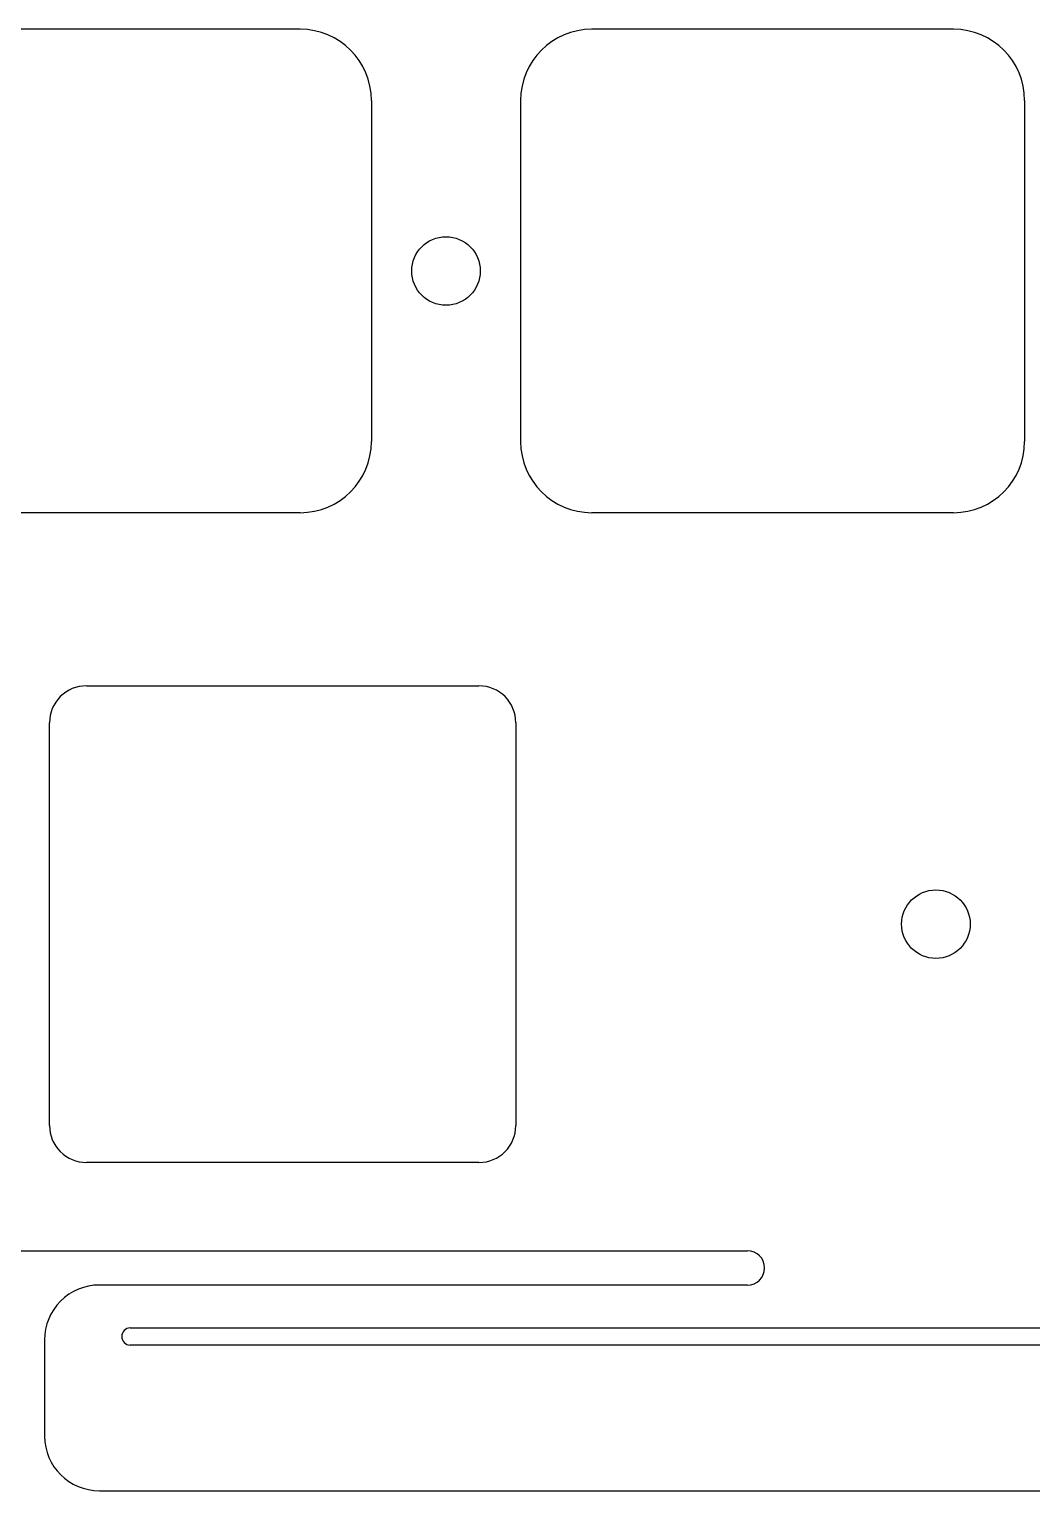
# Model space of a CAD drawing. Header units: millimetres. Extents: x -10 to 276, y -93 to 17.
# Drawn here: x 78.33 to 107.57, y -92.72 to -50.1 of the extents above; entities that cross this region are included whole.
import ezdxf

# ---------------------------------------------------------------- set-up
doc = ezdxf.new("R2010")
doc.units = ezdxf.units.MM
doc.layers.add('BLACK', color=7, linetype='CONTINUOUS')

msp = doc.modelspace()

# ---------------------------------------------------------------- linework, layer by layer
at = {"layer": 'BLACK', "linetype": 'Continuous'}
for p, q in [((86.2375, -50.1), (75.6875, -50.1)), ((105.2875, -50.1), (94.7375, -50.1)), ((88.3125, -52.175), (88.3125, -62.125)), ((92.6625, -52.175), (92.6625, -62.125)), ((107.3625, -52.175), (107.3625, -62.125)), ((86.2375, -64.2), (75.6875, -64.2)), ((105.2875, -64.2), (94.7375, -64.2)), ((80, -69.25), (91.45, -69.25)), ((78.925, -82.075), (78.925, -70.325)), ((92.525, -70.325), (92.525, -82.075)), ((91.45, -83.15), (80, -83.15)), ((70.340975, -85.725), (99.2799, -85.725)), ((99.2799, -86.725), (80.379918, -86.725)), ((81.2799, -87.975), (126.2799, -87.975)), ((78.779918, -88.325), (78.779918, -91.132375)), ((126.2799, -88.475), (81.2799, -88.475)), ((80.3799, -92.725), (127.187489, -92.725))]:
    msp.add_line(p, q, dxfattribs=at)
at = {"layer": 'BLACK'}
for centre in [(90.4875, -57.15), (104.775, -76.2)]:
    msp.add_circle(centre, 1, dxfattribs=at)
for centre, radius, start, end in [((86.2375, -52.175), 2.075, 0, 90), ((94.7375, -52.175), 2.075, 90, 180), ((105.2875, -52.175), 2.075, 0, 90), ((86.2375, -62.125), 2.075, 270, 0), ((94.7375, -62.125), 2.075, 180, 270), ((105.2875, -62.125), 2.075, 270, 0), ((79.999999, -70.324999), 1.074999, 89.9999467, 180.0000533), ((91.45, -70.325), 1.075, 0, 90), ((79.999999, -82.075001), 1.074999, 179.9999467, 270.0000533), ((91.45, -82.075), 1.075, 270, 0), ((99.2799, -86.225), 0.5, 270, 90), ((80.3799, -88.325), 1.599982, 89.9993554, 180), ((81.2799, -88.225), 0.25, 90, 270), ((80.3799, -91.125), 1.6, 180.2640988, 270)]:
    msp.add_arc(centre, radius, start, end, dxfattribs=at)

doc.saveas('drawing.dxf')
